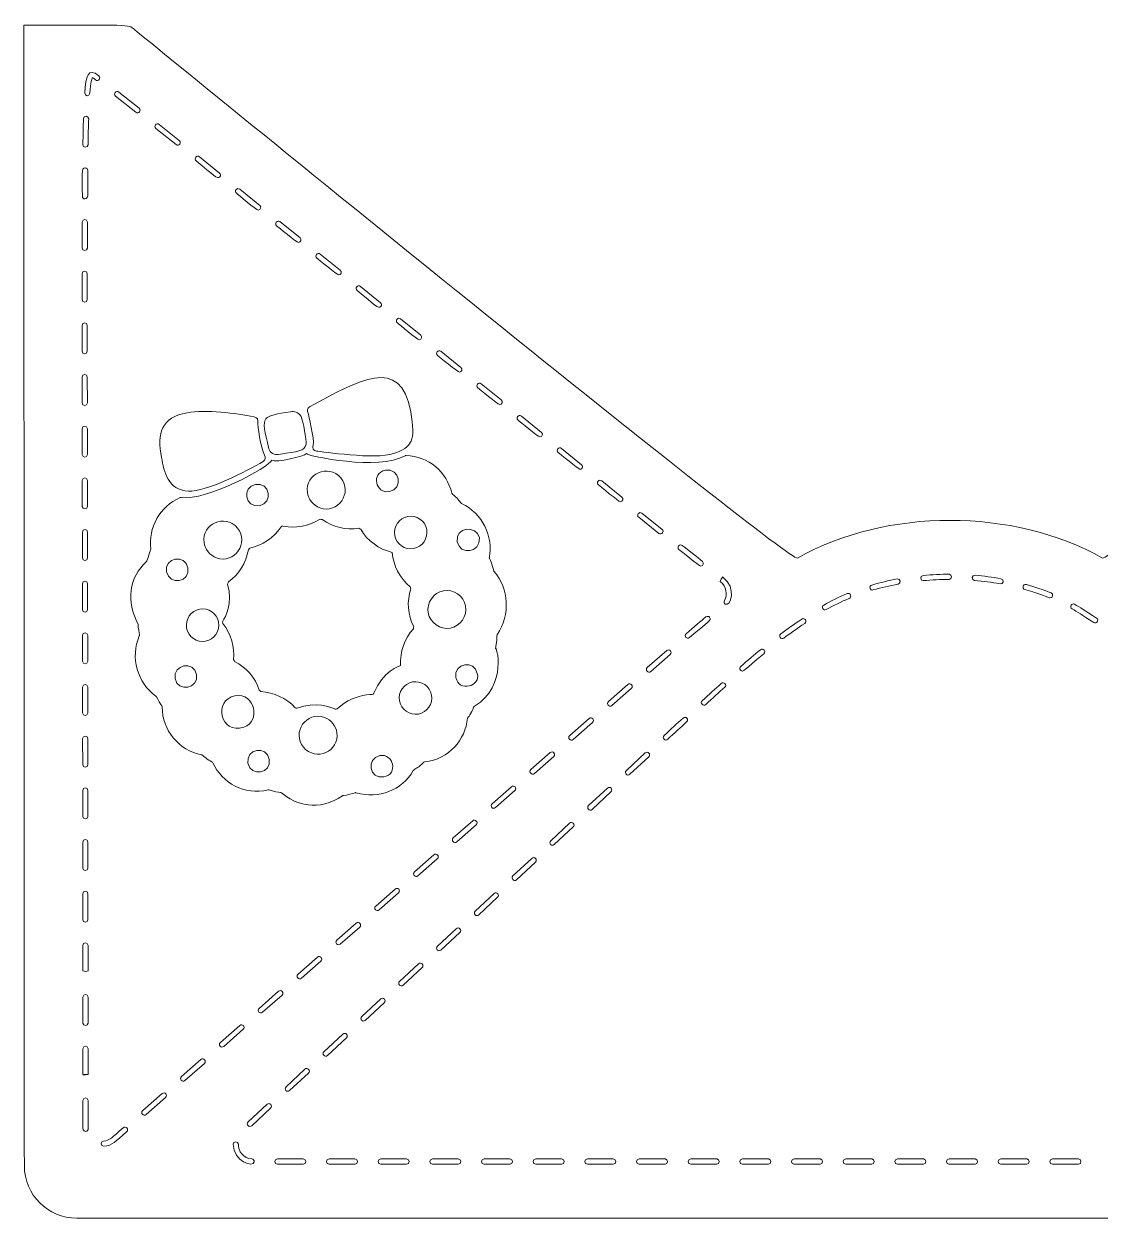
# Model space of a CAD drawing. Header units: inches. Extents: x 0.8 to 13.1, y 0.3 to 9.4.
# Drawn here: x 8.135 to 11.008, y 3.864 to 7.053 of the extents above; entities that cross this region are included whole.
import ezdxf

# ---------------------------------------------------------------- set-up
doc = ezdxf.new("R2010")
doc.units = ezdxf.units.IN
doc.header["$MEASUREMENT"] = 0
doc.layers.add('_U+0421_U+043B_U+043E_U+0439 1', color=7, linetype='Continuous')

msp = doc.modelspace()

# ---------------------------------------------------------------- linework, layer by layer
at = {"layer": '_U+0421_U+043B_U+043E_U+0439 1', "color": 12, "lineweight": 9, "true_color": 0xe30613}
msp.add_open_spline([(13.0784, 7.0496), (13.0784, 7.0496), (13.0778, 4.2623), (13.0773, 4.0038), (13.0772, 3.9265), (13.0145, 3.864), (12.9372, 3.864), (12.9372, 3.864), (8.2764, 3.864), (8.2764, 3.864), (8.1991, 3.864), (8.1364, 3.9265), (8.1363, 4.0038), (8.1358, 4.2624), (8.1351, 7.0496), (8.1351, 7.0496), (8.4222, 7.0496), (8.4118, 7.0533), (8.4299, 7.0385), (8.5926, 6.9058), (10.1771, 5.6143), (10.1997, 5.6269), (10.4395, 5.7612), (10.775, 5.7609), (11.0144, 5.6269), (11.037, 5.6143), (12.6216, 6.9058), (12.7843, 7.0385), (12.8025, 7.0533), (12.7925, 7.0496), (13.0784, 7.0496)], degree=3, knots=[0, 0, 0, 0, 1, 1, 1, 2, 2, 2, 3, 3, 3, 4, 4, 4, 5, 5, 5, 6, 6, 6, 7, 7, 7, 8, 8, 8, 9, 9, 9, 10, 10, 10, 10], dxfattribs=at)
at = {"layer": '_U+0421_U+043B_U+043E_U+0439 1', "color": 7, "lineweight": 9, "true_color": 0xffffff}
for points, knots in [([(8.2974, 6.8689), (8.2967, 6.8598), (8.3106, 6.8587), (8.3113, 6.8679), (8.3137, 6.8983), (8.3167, 6.9074), (8.3183, 6.91), (8.3201, 6.9089), (8.3245, 6.9053), (8.3263, 6.9039), (8.3334, 6.8981), (8.3422, 6.9089), (8.335, 6.9147), (8.3051, 6.9387), (8.3009, 6.9126), (8.2974, 6.8689)], [0, 0, 0, 0, 1, 1, 1, 2, 2, 2, 3, 3, 3, 4, 4, 4, 5, 5, 5, 5]), ([(8.4337, 6.8173), (8.4409, 6.8115), (8.4496, 6.8224), (8.4425, 6.8281), (8.4425, 6.8281), (8.3887, 6.8714), (8.3887, 6.8714), (8.3816, 6.8771), (8.3729, 6.8663), (8.38, 6.8606), (8.38, 6.8606), (8.4337, 6.8173), (8.4337, 6.8173)], [0, 0, 0, 0, 1, 1, 1, 2, 2, 2, 3, 3, 3, 4, 4, 4, 4]), ([(8.2941, 6.7998), (8.2935, 6.7801), (8.293, 6.7572), (8.2925, 6.7308), (8.2924, 6.7216), (8.3063, 6.7214), (8.3064, 6.7306), (8.3068, 6.7569), (8.3073, 6.7797), (8.308, 6.7994), (8.3082, 6.8086), (8.2944, 6.809), (8.2941, 6.7998)], [0, 0, 0, 0, 1, 1, 1, 2, 2, 2, 3, 3, 3, 4, 4, 4, 4]), ([(8.5412, 6.7308), (8.5483, 6.725), (8.5571, 6.7358), (8.5499, 6.7416), (8.5499, 6.7416), (8.4962, 6.7848), (8.4962, 6.7848), (8.489, 6.7906), (8.4803, 6.7798), (8.4875, 6.774), (8.4875, 6.774), (8.5412, 6.7308), (8.5412, 6.7308)], [0, 0, 0, 0, 1, 1, 1, 2, 2, 2, 3, 3, 3, 4, 4, 4, 4]), ([(8.6584, 6.6452), (8.6608, 6.6482), (8.6604, 6.6526), (8.6574, 6.655), (8.6574, 6.655), (8.6037, 6.6983), (8.6037, 6.6983), (8.5968, 6.7039), (8.5879, 6.6931), (8.5953, 6.6872), (8.6412, 6.6502), (8.6517, 6.6368), (8.6584, 6.6452)], [0, 0, 0, 0, 1, 1, 1, 2, 2, 2, 3, 3, 3, 4, 4, 4, 4]), ([(8.2987, 6.6687), (8.2867, 6.6688), (8.2915, 6.6499), (8.2911, 6.5928), (8.2911, 6.589), (8.2942, 6.5859), (8.298, 6.5858), (8.3098, 6.5858), (8.305, 6.6028), (8.3055, 6.6617), (8.3056, 6.6655), (8.3025, 6.6687), (8.2987, 6.6687)], [0, 0, 0, 0, 1, 1, 1, 2, 2, 2, 3, 3, 3, 4, 4, 4, 4]), ([(8.7605, 6.5561), (8.767, 6.5561), (8.7699, 6.5644), (8.7648, 6.5685), (8.7648, 6.5685), (8.7111, 6.6117), (8.7111, 6.6117), (8.7039, 6.6175), (8.6952, 6.6067), (8.7024, 6.6009), (8.7055, 6.5984), (8.7565, 6.5561), (8.7605, 6.5561)], [0, 0, 0, 0, 1, 1, 1, 2, 2, 2, 3, 3, 3, 4, 4, 4, 4]), ([(8.3047, 6.5238), (8.3047, 6.533), (8.2908, 6.533), (8.2908, 6.5238), (8.2908, 6.5238), (8.2906, 6.4549), (8.2906, 6.4549), (8.2906, 6.4457), (8.3045, 6.4457), (8.3045, 6.4548), (8.3045, 6.4548), (8.3047, 6.5238), (8.3047, 6.5238)], [0, 0, 0, 0, 1, 1, 1, 2, 2, 2, 3, 3, 3, 4, 4, 4, 4]), ([(8.8679, 6.4695), (8.8744, 6.4695), (8.8774, 6.4778), (8.8723, 6.4819), (8.8723, 6.4819), (8.8185, 6.5252), (8.8185, 6.5252), (8.8114, 6.5309), (8.8027, 6.5201), (8.8098, 6.5144), (8.8129, 6.5119), (8.8639, 6.4695), (8.8679, 6.4695)], [0, 0, 0, 0, 1, 1, 1, 2, 2, 2, 3, 3, 3, 4, 4, 4, 4]), ([(8.9753, 6.383), (8.9818, 6.383), (8.9847, 6.3912), (8.9797, 6.3953), (8.9797, 6.3953), (8.926, 6.4386), (8.926, 6.4386), (8.9188, 6.4444), (8.9101, 6.4336), (8.9172, 6.4278), (8.9204, 6.4253), (8.9713, 6.383), (8.9753, 6.383)], [0, 0, 0, 0, 1, 1, 1, 2, 2, 2, 3, 3, 3, 4, 4, 4, 4]), ([(8.2905, 6.3859), (8.2905, 6.3859), (8.2905, 6.3169), (8.2905, 6.3169), (8.2905, 6.3077), (8.3044, 6.3077), (8.3044, 6.3169), (8.3044, 6.3169), (8.3044, 6.3859), (8.3044, 6.3859), (8.3044, 6.395), (8.2905, 6.3951), (8.2905, 6.3859)], [0, 0, 0, 0, 1, 1, 1, 2, 2, 2, 3, 3, 3, 4, 4, 4, 4]), ([(9.0881, 6.299), (9.0905, 6.302), (9.0901, 6.3063), (9.0871, 6.3088), (9.0871, 6.3088), (9.0334, 6.352), (9.0334, 6.352), (9.0262, 6.3578), (9.0175, 6.347), (9.0247, 6.3412), (9.0708, 6.304), (9.0814, 6.2906), (9.0881, 6.299)], [0, 0, 0, 0, 1, 1, 1, 2, 2, 2, 3, 3, 3, 4, 4, 4, 4]), ([(8.3044, 6.1789), (8.3044, 6.1789), (8.3044, 6.2479), (8.3044, 6.2479), (8.3044, 6.2571), (8.2905, 6.2571), (8.2905, 6.2479), (8.2905, 6.2479), (8.2905, 6.1789), (8.2905, 6.1789), (8.2905, 6.1697), (8.3044, 6.1697), (8.3044, 6.1789)], [0, 0, 0, 0, 1, 1, 1, 2, 2, 2, 3, 3, 3, 4, 4, 4, 4]), ([(9.1901, 6.2098), (9.1966, 6.2098), (9.1995, 6.2181), (9.1945, 6.2222), (9.1945, 6.2222), (9.1408, 6.2655), (9.1408, 6.2655), (9.1336, 6.2712), (9.1249, 6.2604), (9.132, 6.2547), (9.1352, 6.2521), (9.1861, 6.2098), (9.1901, 6.2098)], [0, 0, 0, 0, 1, 1, 1, 2, 2, 2, 3, 3, 3, 4, 4, 4, 4]), ([(8.9072, 5.9292), (8.9043, 5.9206), (8.9083, 5.9128), (8.9158, 5.9123), (8.9297, 5.9115), (9.0738, 5.8888), (9.1216, 5.9058), (9.1708, 5.9234), (9.1819, 5.9389), (9.1675, 6.0175), (9.1396, 6.1695), (9.0289, 6.1013), (8.8978, 6.0307), (8.8912, 6.0271), (8.8914, 6.0205), (8.8936, 6.0133), (8.8942, 6.0116), (8.9114, 5.9419), (8.9072, 5.9292)], [0, 0, 0, 0, 1, 1, 1, 2, 2, 2, 3, 3, 3, 4, 4, 4, 5, 5, 5, 6, 6, 6, 6]), ([(9.2975, 6.1233), (9.304, 6.1233), (9.307, 6.1315), (9.3018, 6.1356), (9.3018, 6.1356), (9.2482, 6.1789), (9.2482, 6.1789), (9.241, 6.1847), (9.2323, 6.1738), (9.2394, 6.1681), (9.2425, 6.1656), (9.2935, 6.1233), (9.2975, 6.1233)], [0, 0, 0, 0, 1, 1, 1, 2, 2, 2, 3, 3, 3, 4, 4, 4, 4]), ([(8.3045, 6.0409), (8.3045, 6.0409), (8.3044, 6.1099), (8.3044, 6.1099), (8.3044, 6.1191), (8.2905, 6.1191), (8.2906, 6.1099), (8.2906, 6.1099), (8.2906, 6.0409), (8.2906, 6.0409), (8.2906, 6.0317), (8.3045, 6.0318), (8.3045, 6.0409)], [0, 0, 0, 0, 1, 1, 1, 2, 2, 2, 3, 3, 3, 4, 4, 4, 4]), ([(9.4049, 6.0367), (9.4114, 6.0367), (9.4143, 6.045), (9.4092, 6.0491), (9.4092, 6.0491), (9.3555, 6.0923), (9.3555, 6.0923), (9.3484, 6.0981), (9.3397, 6.0873), (9.3468, 6.0815), (9.3499, 6.079), (9.4009, 6.0367), (9.4049, 6.0367)], [0, 0, 0, 0, 1, 1, 1, 2, 2, 2, 3, 3, 3, 4, 4, 4, 4]), ([(8.5024, 5.8955), (8.5095, 5.8565), (8.5188, 5.8087), (8.5742, 5.8055), (8.6215, 5.8027), (8.7313, 5.8594), (8.7735, 5.8844), (8.7799, 5.8882), (8.7808, 5.896), (8.7777, 5.9018), (8.767, 5.9213), (8.7587, 5.9823), (8.7599, 5.9888), (8.7612, 5.9962), (8.7576, 6.0019), (8.7498, 6.0035), (8.7017, 6.0135), (8.6204, 6.024), (8.5708, 6.015), (8.5011, 6.0022), (8.4905, 5.96), (8.5024, 5.8955)], [0, 0, 0, 0, 1, 1, 1, 2, 2, 2, 3, 3, 3, 4, 4, 4, 5, 5, 5, 6, 6, 6, 7, 7, 7, 7]), ([(8.8197, 5.9039), (8.8639, 5.912), (8.8844, 5.9109), (8.8884, 5.9313), (8.8901, 5.9402), (8.8803, 5.9939), (8.875, 6.0044), (8.8684, 6.0174), (8.8563, 6.0194), (8.8468, 6.0176), (8.773, 6.0041), (8.764, 6.0126), (8.7893, 5.9186), (8.7921, 5.9084), (8.8023, 5.9008), (8.8197, 5.9039)], [0, 0, 0, 0, 1, 1, 1, 2, 2, 2, 3, 3, 3, 4, 4, 4, 5, 5, 5, 5]), ([(9.5122, 5.9502), (9.5187, 5.9502), (9.5217, 5.9584), (9.5166, 5.9625), (9.5166, 5.9625), (9.4629, 6.0058), (9.4629, 6.0058), (9.4557, 6.0116), (9.447, 6.0007), (9.4542, 5.995), (9.4573, 5.9925), (9.5082, 5.9502), (9.5122, 5.9502)], [0, 0, 0, 0, 1, 1, 1, 2, 2, 2, 3, 3, 3, 4, 4, 4, 4]), ([(8.2908, 5.9029), (8.2908, 5.9029), (8.2907, 5.9719), (8.2907, 5.9719), (8.2907, 5.9811), (8.3046, 5.9812), (8.3046, 5.972), (8.3046, 5.972), (8.3047, 5.903), (8.3047, 5.903), (8.3047, 5.8938), (8.2908, 5.8937), (8.2908, 5.9029)], [0, 0, 0, 0, 1, 1, 1, 2, 2, 2, 3, 3, 3, 4, 4, 4, 4]), ([(8.6394, 5.0802), (8.6386, 5.0811), (8.6378, 5.0818), (8.637, 5.0827), (8.6253, 5.0881), (8.615, 5.0973), (8.612, 5.1), (8.6114, 5.1006), (8.6107, 5.1009), (8.6099, 5.1011), (8.5481, 5.1138), (8.504, 5.167), (8.5044, 5.2288), (8.5045, 5.2298), (8.5042, 5.2308), (8.5036, 5.2317), (8.5008, 5.2356), (8.4923, 5.2484), (8.489, 5.2561), (8.4885, 5.2567), (8.488, 5.2572), (8.4875, 5.2579), (8.4378, 5.2944), (8.4182, 5.3613), (8.4432, 5.4188), (8.4436, 5.4198), (8.4437, 5.4208), (8.4435, 5.4218), (8.4426, 5.4263), (8.4402, 5.4401), (8.4398, 5.4496), (8.4088, 5.5113), (8.4145, 5.5743), (8.463, 5.6181), (8.4638, 5.6189), (8.4736, 5.6502), (8.4735, 5.6506), (8.4667, 5.7078), (8.498, 5.7648), (8.5519, 5.7881), (8.5529, 5.7882), (8.5537, 5.7884), (8.5547, 5.7885), (8.6211, 5.7784), (8.7912, 5.8698), (8.7967, 5.8886), (8.8092, 5.88), (8.8832, 5.899), (8.8894, 5.9056), (8.8942, 5.8992), (9.0818, 5.8593), (9.1526, 5.8999), (9.1535, 5.9002), (9.1544, 5.9004), (9.1554, 5.9006), (9.2151, 5.8983), (9.264, 5.8571), (9.2772, 5.8003), (9.2775, 5.7992), (9.2782, 5.7982), (9.2791, 5.7975), (9.2924, 5.7885), (9.2959, 5.7789), (9.3036, 5.7726), (9.3594, 5.7458), (9.3886, 5.6853), (9.3774, 5.6265), (9.3774, 5.6278), (9.3863, 5.6076), (9.3891, 5.5929), (9.3892, 5.5922), (9.3896, 5.5915), (9.3901, 5.5908), (9.4307, 5.5438), (9.434, 5.4777), (9.398, 5.4217), (9.3974, 5.4208), (9.3971, 5.4197), (9.3972, 5.4186), (9.3976, 5.4146), (9.3976, 5.4018), (9.3941, 5.3844), (9.395, 5.3982), (9.4289, 5.2866), (9.3379, 5.2312), (9.337, 5.2306), (9.3359, 5.2293), (9.3356, 5.2282), (9.3309, 5.2132), (9.3193, 5.1993), (9.3193, 5.1993), (9.3134, 5.1416), (9.2704, 5.0898), (9.2046, 5.0822), (9.2035, 5.0821), (9.2024, 5.0815), (9.2016, 5.0807), (9.1889, 5.0669), (9.1814, 5.066), (9.1746, 5.0593), (9.1439, 5.0071), (9.0821, 4.9812), (9.0223, 5.0001), (9.0212, 5.0004), (9.02, 5.0004), (9.019, 5), (9.0142, 4.9982), (8.998, 4.9933), (8.988, 4.9927), (8.9872, 4.9925), (8.9864, 4.9922), (8.9856, 4.9919), (8.9224, 4.9477), (8.8582, 4.9687), (8.8226, 4.9998), (8.8218, 5.0005), (8.8209, 5.0009), (8.8198, 5.001), (8.8153, 5.0013), (8.801, 5.0035), (8.7898, 5.0075), (8.7889, 5.0076), (8.7881, 5.0076), (8.7872, 5.0077), (8.7231, 4.993), (8.6647, 5.0254), (8.6394, 5.0802)], [0, 0, 0, 0, 1, 1, 1, 2, 2, 2, 3, 3, 3, 4, 4, 4, 5, 5, 5, 6, 6, 6, 7, 7, 7, 8, 8, 8, 9, 9, 9, 10, 10, 10, 11, 11, 11, 12, 12, 12, 13, 13, 13, 14, 14, 14, 15, 15, 15, 16, 16, 16, 17, 17, 17, 18, 18, 18, 19, 19, 19, 20, 20, 20, 21, 21, 21, 22, 22, 22, 23, 23, 23, 24, 24, 24, 25, 25, 25, 26, 26, 26, 27, 27, 27, 28, 28, 28, 29, 29, 29, 30, 30, 30, 31, 31, 31, 32, 32, 32, 33, 33, 33, 34, 34, 34, 35, 35, 35, 36, 36, 36, 37, 37, 37, 38, 38, 38, 39, 39, 39, 40, 40, 40, 41, 41, 41, 42, 42, 42, 42]), ([(9.6195, 5.8637), (9.626, 5.8637), (9.629, 5.872), (9.6239, 5.8761), (9.6239, 5.8761), (9.5702, 5.9193), (9.5702, 5.9193), (9.5631, 5.9251), (9.5544, 5.9142), (9.5615, 5.9085), (9.5646, 5.906), (9.6156, 5.8637), (9.6195, 5.8637)], [0, 0, 0, 0, 1, 1, 1, 2, 2, 2, 3, 3, 3, 4, 4, 4, 4]), ([(8.8919, 5.8021), (8.8943, 5.7836), (8.9074, 5.7676), (8.9249, 5.7611), (8.9731, 5.7432), (9.0138, 5.8016), (8.9811, 5.8406), (8.9477, 5.8804), (8.8854, 5.8512), (8.8919, 5.8021)], [0, 0, 0, 0, 1, 1, 1, 2, 2, 2, 3, 3, 3, 3]), ([(8.3049, 5.765), (8.3049, 5.765), (8.3048, 5.834), (8.3048, 5.834), (8.3048, 5.8432), (8.2909, 5.8429), (8.2909, 5.8339), (8.2909, 5.8339), (8.291, 5.7649), (8.291, 5.7649), (8.291, 5.7557), (8.3049, 5.7558), (8.3049, 5.765)], [0, 0, 0, 0, 1, 1, 1, 2, 2, 2, 3, 3, 3, 4, 4, 4, 4]), ([(9.1107, 5.8043), (9.1486, 5.8113), (9.1381, 5.8683), (9.1003, 5.8614), (9.0603, 5.854), (9.0742, 5.7976), (9.1107, 5.8043)], [0, 0, 0, 0, 1, 1, 1, 2, 2, 2, 2]), ([(9.7269, 5.7773), (9.7334, 5.7773), (9.7363, 5.7856), (9.7313, 5.7897), (9.7313, 5.7897), (9.6776, 5.8329), (9.6776, 5.8329), (9.6704, 5.8386), (9.6617, 5.8278), (9.6689, 5.822), (9.672, 5.8195), (9.7229, 5.7773), (9.7269, 5.7773)], [0, 0, 0, 0, 1, 1, 1, 2, 2, 2, 3, 3, 3, 4, 4, 4, 4]), ([(8.7638, 5.7665), (8.8016, 5.7735), (8.7911, 5.8305), (8.7533, 5.8236), (8.7155, 5.8166), (8.7259, 5.7596), (8.7638, 5.7665)], [0, 0, 0, 0, 1, 1, 1, 2, 2, 2, 2]), ([(8.6159, 5.6686), (8.6184, 5.6501), (8.6315, 5.634), (8.649, 5.6275), (8.6972, 5.6097), (8.7379, 5.668), (8.7052, 5.707), (8.6717, 5.7469), (8.6094, 5.7177), (8.6159, 5.6686)], [0, 0, 0, 0, 1, 1, 1, 2, 2, 2, 3, 3, 3, 3]), ([(9.1248, 5.6871), (9.1291, 5.6639), (9.1523, 5.6479), (9.1755, 5.6522), (9.1987, 5.6564), (9.2147, 5.6796), (9.2104, 5.7028), (9.2062, 5.726), (9.183, 5.742), (9.1598, 5.7377), (9.1366, 5.7335), (9.1206, 5.7103), (9.1248, 5.6871)], [0, 0, 0, 0, 1, 1, 1, 2, 2, 2, 3, 3, 3, 4, 4, 4, 4]), ([(9.8299, 5.6926), (9.8371, 5.6868), (9.8458, 5.6977), (9.8386, 5.7034), (9.8386, 5.7034), (9.7849, 5.7465), (9.7849, 5.7465), (9.7777, 5.7522), (9.7691, 5.7414), (9.7762, 5.7357), (9.7762, 5.7357), (9.8299, 5.6926), (9.8299, 5.6926)], [0, 0, 0, 0, 1, 1, 1, 2, 2, 2, 3, 3, 3, 4, 4, 4, 4]), ([(8.7383, 5.6532), (8.7368, 5.6517), (8.7358, 5.6506), (8.7343, 5.6491), (8.728, 5.6138), (8.7096, 5.583), (8.681, 5.563), (8.6802, 5.5609), (8.6797, 5.5594), (8.679, 5.5574), (8.6927, 5.5052), (8.6727, 5.4683), (8.6661, 5.4581), (8.665, 5.4563), (8.6651, 5.454), (8.6664, 5.4523), (8.6881, 5.4233), (8.6978, 5.3891), (8.6946, 5.3555), (8.6956, 5.3536), (8.6963, 5.3523), (8.6974, 5.3504), (8.729, 5.3348), (8.7527, 5.3082), (8.7634, 5.2741), (8.765, 5.2728), (8.7661, 5.2719), (8.7678, 5.2706), (8.8026, 5.2676), (8.836, 5.2531), (8.859, 5.227), (8.8611, 5.2265), (8.8627, 5.2261), (8.8648, 5.2256), (8.9131, 5.2452), (8.9544, 5.2286), (8.9657, 5.2232), (8.9676, 5.2223), (8.9698, 5.2228), (8.9713, 5.2243), (9.0079, 5.2596), (9.052, 5.2622), (9.0647, 5.2621), (9.0668, 5.2621), (9.0688, 5.2636), (9.0695, 5.2656), (9.0909, 5.3234), (9.1406, 5.3398), (9.1406, 5.3398), (9.1391, 5.377), (9.1503, 5.4113), (9.1749, 5.4379), (9.1752, 5.4401), (9.1754, 5.4416), (9.1757, 5.4438), (9.1589, 5.4753), (9.1573, 5.5111), (9.1678, 5.5445), (9.1672, 5.5464), (9.1668, 5.5479), (9.1662, 5.5499), (9.1376, 5.5737), (9.1213, 5.6065), (9.1184, 5.6417), (9.1184, 5.6417), (9.1184, 5.6417), (9.1184, 5.6417), (9.0828, 5.6512), (9.052, 5.672), (9.0344, 5.7039), (9.0325, 5.7048), (9.0311, 5.7055), (9.0292, 5.7065), (8.9956, 5.7012), (8.9601, 5.7086), (8.9314, 5.7301), (8.9293, 5.7301), (8.9277, 5.7302), (8.9256, 5.7303), (8.8817, 5.7031), (8.8384, 5.7096), (8.8266, 5.7122), (8.8246, 5.7126), (8.8226, 5.7117), (8.8215, 5.71), (8.8019, 5.6812), (8.7715, 5.6602), (8.7383, 5.6532)], [0, 0, 0, 0, 1, 1, 1, 2, 2, 2, 3, 3, 3, 4, 4, 4, 5, 5, 5, 6, 6, 6, 7, 7, 7, 8, 8, 8, 9, 9, 9, 10, 10, 10, 11, 11, 11, 12, 12, 12, 13, 13, 13, 14, 14, 14, 15, 15, 15, 16, 16, 16, 17, 17, 17, 18, 18, 18, 19, 19, 19, 20, 20, 20, 21, 21, 21, 22, 22, 22, 23, 23, 23, 24, 24, 24, 25, 25, 25, 26, 26, 26, 27, 27, 27, 28, 28, 28, 29, 29, 29, 29]), ([(9.292, 5.6698), (9.2987, 5.6333), (9.3537, 5.6406), (9.3509, 5.6806), (9.3443, 5.7165), (9.2848, 5.7094), (9.292, 5.6698)], [0, 0, 0, 0, 1, 1, 1, 2, 2, 2, 2]), ([(8.3051, 5.627), (8.3051, 5.627), (8.305, 5.696), (8.305, 5.696), (8.305, 5.7053), (8.2911, 5.7048), (8.2911, 5.6959), (8.2911, 5.6959), (8.2912, 5.627), (8.2912, 5.627), (8.2912, 5.6177), (8.3051, 5.6178), (8.3051, 5.627)], [0, 0, 0, 0, 1, 1, 1, 2, 2, 2, 3, 3, 3, 4, 4, 4, 4]), ([(9.9419, 5.6054), (9.9485, 5.6054), (9.9514, 5.6137), (9.9462, 5.6178), (9.8954, 5.6577), (9.8893, 5.6677), (9.8826, 5.6593), (9.8802, 5.6563), (9.8807, 5.652), (9.8837, 5.6496), (9.8868, 5.6471), (9.938, 5.6054), (9.9419, 5.6054)], [0, 0, 0, 0, 1, 1, 1, 2, 2, 2, 3, 3, 3, 4, 4, 4, 4]), ([(8.573, 5.6007), (8.5661, 5.6385), (8.509, 5.628), (8.516, 5.5902), (8.5229, 5.5523), (8.5799, 5.5628), (8.573, 5.6007)], [0, 0, 0, 0, 1, 1, 1, 2, 2, 2, 2]), ([(10.5363, 5.5665), (10.5589, 5.5686), (10.5819, 5.5697), (10.6046, 5.5697), (10.6138, 5.5697), (10.6138, 5.5836), (10.6046, 5.5836), (10.584, 5.5836), (10.5594, 5.5826), (10.5351, 5.5803), (10.5259, 5.5795), (10.5272, 5.5656), (10.5363, 5.5665)], [0, 0, 0, 0, 1, 1, 1, 2, 2, 2, 3, 3, 3, 4, 4, 4, 4]), ([(10.6729, 5.5669), (10.6957, 5.565), (10.7185, 5.562), (10.7406, 5.558), (10.7497, 5.5564), (10.7521, 5.5701), (10.7431, 5.5717), (10.7205, 5.5757), (10.6973, 5.5788), (10.6741, 5.5807), (10.6651, 5.5817), (10.6637, 5.5677), (10.6729, 5.5669)], [0, 0, 0, 0, 1, 1, 1, 2, 2, 2, 3, 3, 3, 4, 4, 4, 4]), ([(8.3053, 5.489), (8.3053, 5.489), (8.3052, 5.558), (8.3052, 5.558), (8.3052, 5.5672), (8.2913, 5.5671), (8.2913, 5.5579), (8.2913, 5.5579), (8.2914, 5.4889), (8.2914, 5.4889), (8.2914, 5.4797), (8.3053, 5.4798), (8.3053, 5.489)], [0, 0, 0, 0, 1, 1, 1, 2, 2, 2, 3, 3, 3, 4, 4, 4, 4]), ([(10.0009, 5.5758), (10.0009, 5.5758), (10.0004, 5.5762), (10.0004, 5.5762), (10.0004, 5.5762), (9.9963, 5.5706), (9.9963, 5.5706), (9.9963, 5.5706), (9.9938, 5.5638), (9.9938, 5.5638), (10.0108, 5.5515), (10.0141, 5.5293), (10.0048, 5.513), (10.0029, 5.5097), (10.0041, 5.5054), (10.0074, 5.5035), (10.0213, 5.4956), (10.039, 5.5482), (10.0009, 5.5758)], [0, 0, 0, 0, 1, 1, 1, 2, 2, 2, 3, 3, 3, 4, 4, 4, 5, 5, 5, 6, 6, 6, 6]), ([(10.4023, 5.5415), (10.4237, 5.5477), (10.446, 5.553), (10.4687, 5.5572), (10.4777, 5.5589), (10.4752, 5.5726), (10.4662, 5.5709), (10.4431, 5.5666), (10.4203, 5.5612), (10.3984, 5.5548), (10.3896, 5.5523), (10.3935, 5.5389), (10.4023, 5.5415)], [0, 0, 0, 0, 1, 1, 1, 2, 2, 2, 3, 3, 3, 4, 4, 4, 4]), ([(10.8072, 5.5427), (10.838, 5.534), (10.8743, 5.5201), (10.8743, 5.5201), (10.8818, 5.5201), (10.884, 5.5306), (10.8769, 5.5335), (10.8559, 5.542), (10.8337, 5.5496), (10.8109, 5.5561), (10.8022, 5.5586), (10.7983, 5.5452), (10.8072, 5.5427)], [0, 0, 0, 0, 1, 1, 1, 2, 2, 2, 3, 3, 3, 4, 4, 4, 4]), ([(9.2143, 5.4805), (9.2192, 5.4538), (9.2467, 5.4348), (9.2734, 5.4397), (9.3002, 5.4446), (9.3191, 5.4721), (9.3142, 5.4988), (9.3093, 5.5256), (9.2818, 5.5445), (9.2551, 5.5396), (9.2283, 5.5347), (9.2094, 5.5073), (9.2143, 5.4805)], [0, 0, 0, 0, 1, 1, 1, 2, 2, 2, 3, 3, 3, 4, 4, 4, 4]), ([(10.3326, 5.5318), (10.3106, 5.5227), (10.2895, 5.5124), (10.2699, 5.5011), (10.262, 5.4966), (10.2688, 5.4845), (10.2769, 5.4891), (10.2959, 5.5), (10.3165, 5.5101), (10.3379, 5.519), (10.3463, 5.5225), (10.3412, 5.5353), (10.3326, 5.5318)], [0, 0, 0, 0, 1, 1, 1, 2, 2, 2, 3, 3, 3, 4, 4, 4, 4]), ([(8.6549, 5.4553), (8.6507, 5.4785), (8.6275, 5.4945), (8.6043, 5.4903), (8.5811, 5.486), (8.5651, 5.4628), (8.5694, 5.4397), (8.5736, 5.4165), (8.5968, 5.4005), (8.62, 5.4047), (8.6432, 5.409), (8.6592, 5.4322), (8.6549, 5.4553)], [0, 0, 0, 0, 1, 1, 1, 2, 2, 2, 3, 3, 3, 4, 4, 4, 4]), ([(10.9983, 5.4662), (10.9664, 5.4875), (10.9542, 5.4951), (10.9398, 5.5033), (10.9318, 5.5078), (10.925, 5.4957), (10.933, 5.4912), (10.9469, 5.4833), (10.9586, 5.476), (10.9906, 5.4546), (10.9982, 5.4495), (11.0059, 5.4611), (10.9983, 5.4662)], [0, 0, 0, 0, 1, 1, 1, 2, 2, 2, 3, 3, 3, 4, 4, 4, 4]), ([(9.9651, 5.4686), (9.9627, 5.4716), (9.9583, 5.4719), (9.9553, 5.4695), (9.9417, 5.458), (9.9247, 5.4434), (9.903, 5.4248), (9.8961, 5.4188), (9.9052, 5.4083), (9.9121, 5.4143), (9.9617, 5.457), (9.9719, 5.4605), (9.9651, 5.4686)], [0, 0, 0, 0, 1, 1, 1, 2, 2, 2, 3, 3, 3, 4, 4, 4, 4]), ([(10.2117, 5.4638), (10.1907, 5.4497), (10.1728, 5.4371), (10.1554, 5.4242), (10.148, 5.4187), (10.1563, 5.4076), (10.1636, 5.4131), (10.1809, 5.4258), (10.1986, 5.4383), (10.2194, 5.4523), (10.2271, 5.4574), (10.2192, 5.4689), (10.2117, 5.4638)], [0, 0, 0, 0, 1, 1, 1, 2, 2, 2, 3, 3, 3, 4, 4, 4, 4]), ([(8.3055, 5.351), (8.3055, 5.351), (8.3054, 5.42), (8.3054, 5.42), (8.3054, 5.4292), (8.2915, 5.4291), (8.2915, 5.42), (8.2915, 5.42), (8.2916, 5.351), (8.2916, 5.351), (8.2916, 5.3417), (8.3055, 5.3418), (8.3055, 5.351)], [0, 0, 0, 0, 1, 1, 1, 2, 2, 2, 3, 3, 3, 4, 4, 4, 4]), ([(9.8083, 5.3239), (9.8083, 5.3239), (9.8601, 5.3692), (9.8601, 5.3692), (9.8671, 5.3752), (9.8579, 5.3857), (9.851, 5.3797), (9.851, 5.3797), (9.7991, 5.3344), (9.7991, 5.3344), (9.7922, 5.3283), (9.8014, 5.3179), (9.8083, 5.3239)], [0, 0, 0, 0, 1, 1, 1, 2, 2, 2, 3, 3, 3, 4, 4, 4, 4]), ([(10.1098, 5.3711), (10.117, 5.3769), (10.1081, 5.3877), (10.101, 5.3818), (10.085, 5.3687), (10.0678, 5.3542), (10.0484, 5.3374), (10.0455, 5.3349), (10.0452, 5.3305), (10.0477, 5.3277), (10.0545, 5.3198), (10.0575, 5.3283), (10.1098, 5.3711)], [0, 0, 0, 0, 1, 1, 1, 2, 2, 2, 3, 3, 3, 4, 4, 4, 4]), ([(8.5958, 5.3155), (8.5889, 5.3533), (8.5318, 5.3428), (8.5388, 5.305), (8.5457, 5.2672), (8.6027, 5.2777), (8.5958, 5.3155)], [0, 0, 0, 0, 1, 1, 1, 2, 2, 2, 2]), ([(9.3454, 5.3184), (9.3385, 5.3562), (9.2814, 5.3457), (9.2883, 5.3079), (9.2958, 5.2675), (9.3557, 5.2841), (9.3454, 5.3184)], [0, 0, 0, 0, 1, 1, 1, 2, 2, 2, 2]), ([(9.1726, 5.2959), (9.1494, 5.2917), (9.1334, 5.2685), (9.1376, 5.2453), (9.1419, 5.2221), (9.1651, 5.2061), (9.1883, 5.2103), (9.2115, 5.2146), (9.2275, 5.2378), (9.2232, 5.261), (9.219, 5.2842), (9.1958, 5.3002), (9.1726, 5.2959)], [0, 0, 0, 0, 1, 1, 1, 2, 2, 2, 3, 3, 3, 4, 4, 4, 4]), ([(9.7047, 5.2332), (9.7047, 5.2332), (9.7565, 5.2786), (9.7565, 5.2786), (9.7634, 5.2846), (9.7542, 5.2951), (9.7473, 5.289), (9.7473, 5.289), (9.6955, 5.2436), (9.6955, 5.2436), (9.6886, 5.2375), (9.6978, 5.2271), (9.7047, 5.2332)], [0, 0, 0, 0, 1, 1, 1, 2, 2, 2, 3, 3, 3, 4, 4, 4, 4]), ([(9.9967, 5.292), (9.981, 5.2779), (9.9641, 5.2627), (9.9456, 5.2459), (9.9388, 5.2398), (9.9482, 5.2295), (9.955, 5.2357), (9.9734, 5.2524), (9.9903, 5.2676), (10.006, 5.2816), (10.0128, 5.2877), (10.0036, 5.2981), (9.9967, 5.292)], [0, 0, 0, 0, 1, 1, 1, 2, 2, 2, 3, 3, 3, 4, 4, 4, 4]), ([(8.3057, 5.213), (8.3057, 5.213), (8.3056, 5.282), (8.3056, 5.282), (8.3056, 5.2912), (8.2917, 5.2911), (8.2917, 5.282), (8.2917, 5.282), (8.2918, 5.213), (8.2918, 5.213), (8.2918, 5.2038), (8.3057, 5.2038), (8.3057, 5.213)], [0, 0, 0, 0, 1, 1, 1, 2, 2, 2, 3, 3, 3, 4, 4, 4, 4]), ([(8.7222, 5.1752), (8.7681, 5.1899), (8.7528, 5.2687), (8.6984, 5.2587), (8.64, 5.248), (8.6581, 5.1547), (8.7222, 5.1752)], [0, 0, 0, 0, 1, 1, 1, 2, 2, 2, 2]), ([(8.9707, 5.1602), (8.9682, 5.1787), (8.9551, 5.1947), (8.9376, 5.2012), (8.8895, 5.2191), (8.8487, 5.1607), (8.8814, 5.1217), (8.9149, 5.0818), (8.9772, 5.1111), (8.9707, 5.1602)], [0, 0, 0, 0, 1, 1, 1, 2, 2, 2, 3, 3, 3, 3]), ([(9.6011, 5.1422), (9.6011, 5.1422), (9.6529, 5.1877), (9.6529, 5.1877), (9.6598, 5.1937), (9.6507, 5.2042), (9.6437, 5.1981), (9.6437, 5.1981), (9.592, 5.1527), (9.592, 5.1527), (9.5851, 5.1466), (9.5942, 5.1362), (9.6011, 5.1422)], [0, 0, 0, 0, 1, 1, 1, 2, 2, 2, 3, 3, 3, 4, 4, 4, 4]), ([(9.8948, 5.1995), (9.8789, 5.185), (9.8621, 5.1695), (9.8442, 5.153), (9.8374, 5.1467), (9.8469, 5.1365), (9.8536, 5.1428), (9.8715, 5.1593), (9.8883, 5.1748), (9.9042, 5.1893), (9.911, 5.1955), (9.9016, 5.2057), (9.8948, 5.1995)], [0, 0, 0, 0, 1, 1, 1, 2, 2, 2, 3, 3, 3, 4, 4, 4, 4]), ([(8.3058, 5.075), (8.3058, 5.075), (8.3058, 5.144), (8.3058, 5.144), (8.3058, 5.1532), (8.2919, 5.1531), (8.2919, 5.144), (8.2919, 5.144), (8.292, 5.075), (8.292, 5.075), (8.292, 5.0658), (8.3059, 5.0658), (8.3058, 5.075)], [0, 0, 0, 0, 1, 1, 1, 2, 2, 2, 3, 3, 3, 4, 4, 4, 4]), ([(8.7902, 5.0894), (8.7833, 5.1273), (8.7262, 5.1168), (8.7332, 5.079), (8.7402, 5.0406), (8.797, 5.0524), (8.7902, 5.0894)], [0, 0, 0, 0, 1, 1, 1, 2, 2, 2, 2]), ([(9.0852, 5.0993), (9.0473, 5.0923), (9.0578, 5.0353), (9.0956, 5.0422), (9.1354, 5.0495), (9.1217, 5.106), (9.0852, 5.0993)], [0, 0, 0, 0, 1, 1, 1, 2, 2, 2, 2]), ([(9.4976, 5.0512), (9.4976, 5.0512), (9.5493, 5.0967), (9.5493, 5.0967), (9.5562, 5.1028), (9.547, 5.1132), (9.5402, 5.1072), (9.5402, 5.1072), (9.4884, 5.0617), (9.4884, 5.0617), (9.4815, 5.0556), (9.4907, 5.0452), (9.4976, 5.0512)], [0, 0, 0, 0, 1, 1, 1, 2, 2, 2, 3, 3, 3, 4, 4, 4, 4]), ([(9.7936, 5.1062), (9.7936, 5.1062), (9.7432, 5.0594), (9.7432, 5.0594), (9.7364, 5.0532), (9.7459, 5.043), (9.7526, 5.0492), (9.7526, 5.0492), (9.8031, 5.096), (9.8031, 5.096), (9.8098, 5.1023), (9.8003, 5.1125), (9.7936, 5.1062)], [0, 0, 0, 0, 1, 1, 1, 2, 2, 2, 3, 3, 3, 4, 4, 4, 4]), ([(8.306, 4.937), (8.306, 4.937), (8.3059, 5.006), (8.3059, 5.006), (8.3059, 5.0152), (8.292, 5.0151), (8.292, 5.006), (8.292, 5.006), (8.2921, 4.937), (8.2921, 4.937), (8.2921, 4.9278), (8.306, 4.9278), (8.306, 4.937)], [0, 0, 0, 0, 1, 1, 1, 2, 2, 2, 3, 3, 3, 4, 4, 4, 4]), ([(9.394, 4.9602), (9.394, 4.9602), (9.4458, 5.0057), (9.4458, 5.0057), (9.4527, 5.0118), (9.4435, 5.0222), (9.4366, 5.0161), (9.4366, 5.0161), (9.3848, 4.9706), (9.3848, 4.9706), (9.3779, 4.9646), (9.3871, 4.9541), (9.394, 4.9602)], [0, 0, 0, 0, 1, 1, 1, 2, 2, 2, 3, 3, 3, 4, 4, 4, 4]), ([(9.6927, 5.0125), (9.6927, 5.0125), (9.6423, 4.9656), (9.6423, 4.9656), (9.6356, 4.9594), (9.6451, 4.9493), (9.6518, 4.9555), (9.6518, 4.9555), (9.7022, 5.0024), (9.7022, 5.0024), (9.7089, 5.0086), (9.6995, 5.0188), (9.6927, 5.0125)], [0, 0, 0, 0, 1, 1, 1, 2, 2, 2, 3, 3, 3, 4, 4, 4, 4]), ([(9.333, 4.9251), (9.333, 4.9251), (9.2812, 4.8796), (9.2812, 4.8796), (9.2744, 4.8735), (9.2835, 4.8631), (9.2904, 4.8691), (9.2904, 4.8691), (9.3422, 4.9147), (9.3422, 4.9147), (9.3491, 4.9207), (9.3399, 4.9312), (9.333, 4.9251)], [0, 0, 0, 0, 1, 1, 1, 2, 2, 2, 3, 3, 3, 4, 4, 4, 4]), ([(9.5919, 4.9187), (9.5919, 4.9187), (9.5415, 4.8718), (9.5415, 4.8718), (9.5348, 4.8655), (9.5442, 4.8553), (9.5509, 4.8616), (9.5509, 4.8616), (9.6014, 4.9086), (9.6014, 4.9086), (9.6081, 4.9148), (9.5986, 4.925), (9.5919, 4.9187)], [0, 0, 0, 0, 1, 1, 1, 2, 2, 2, 3, 3, 3, 4, 4, 4, 4]), ([(8.3061, 4.799), (8.3061, 4.799), (8.3061, 4.868), (8.3061, 4.868), (8.3061, 4.8771), (8.2922, 4.8771), (8.2922, 4.8679), (8.2922, 4.8679), (8.2922, 4.7989), (8.2922, 4.7989), (8.2922, 4.7898), (8.3061, 4.7897), (8.3061, 4.799)], [0, 0, 0, 0, 1, 1, 1, 2, 2, 2, 3, 3, 3, 4, 4, 4, 4]), ([(9.2294, 4.834), (9.2294, 4.834), (9.1777, 4.7885), (9.1777, 4.7885), (9.1708, 4.7825), (9.1799, 4.772), (9.1868, 4.7781), (9.1868, 4.7781), (9.2386, 4.8236), (9.2386, 4.8236), (9.2455, 4.8297), (9.2363, 4.8401), (9.2294, 4.834)], [0, 0, 0, 0, 1, 1, 1, 2, 2, 2, 3, 3, 3, 4, 4, 4, 4]), ([(9.491, 4.8248), (9.491, 4.8248), (9.4406, 4.7778), (9.4406, 4.7778), (9.4339, 4.7716), (9.4434, 4.7614), (9.4501, 4.7677), (9.4501, 4.7677), (9.5005, 4.8147), (9.5005, 4.8147), (9.5072, 4.8209), (9.4978, 4.8311), (9.491, 4.8248)], [0, 0, 0, 0, 1, 1, 1, 2, 2, 2, 3, 3, 3, 4, 4, 4, 4]), ([(8.3062, 4.661), (8.3062, 4.661), (8.3062, 4.73), (8.3062, 4.73), (8.3062, 4.7392), (8.2923, 4.7391), (8.2923, 4.7299), (8.2923, 4.7299), (8.2923, 4.6609), (8.2923, 4.6609), (8.2923, 4.6518), (8.3062, 4.6517), (8.3062, 4.661)], [0, 0, 0, 0, 1, 1, 1, 2, 2, 2, 3, 3, 3, 4, 4, 4, 4]), ([(9.1258, 4.7429), (9.1258, 4.7429), (9.0741, 4.6974), (9.0741, 4.6974), (9.0672, 4.6913), (9.0764, 4.6809), (9.0832, 4.687), (9.0832, 4.687), (9.135, 4.7325), (9.135, 4.7325), (9.1419, 4.7386), (9.1327, 4.749), (9.1258, 4.7429)], [0, 0, 0, 0, 1, 1, 1, 2, 2, 2, 3, 3, 3, 4, 4, 4, 4]), ([(9.3902, 4.7309), (9.3902, 4.7309), (9.3398, 4.6839), (9.3398, 4.6839), (9.3331, 4.6777), (9.3425, 4.6675), (9.3492, 4.6738), (9.3492, 4.6738), (9.3997, 4.7207), (9.3997, 4.7207), (9.4064, 4.727), (9.3969, 4.7371), (9.3902, 4.7309)], [0, 0, 0, 0, 1, 1, 1, 2, 2, 2, 3, 3, 3, 4, 4, 4, 4]), ([(9.0222, 4.6519), (9.0222, 4.6519), (8.9704, 4.6063), (8.9704, 4.6063), (8.9635, 4.6003), (8.9727, 4.5898), (8.9796, 4.5959), (8.9796, 4.5959), (9.0314, 4.6414), (9.0314, 4.6414), (9.0383, 4.6475), (9.0291, 4.6579), (9.0222, 4.6519)], [0, 0, 0, 0, 1, 1, 1, 2, 2, 2, 3, 3, 3, 4, 4, 4, 4]), ([(9.2483, 4.5799), (9.2483, 4.5799), (9.2988, 4.6268), (9.2988, 4.6268), (9.3055, 4.6331), (9.2961, 4.6432), (9.2893, 4.637), (9.2893, 4.637), (9.2389, 4.59), (9.2389, 4.59), (9.2322, 4.5838), (9.2416, 4.5737), (9.2483, 4.5799)], [0, 0, 0, 0, 1, 1, 1, 2, 2, 2, 3, 3, 3, 4, 4, 4, 4]), ([(8.3063, 4.5243), (8.3063, 4.5243), (8.3063, 4.5919), (8.3063, 4.5919), (8.3063, 4.6011), (8.2924, 4.6011), (8.2924, 4.5919), (8.2924, 4.5919), (8.2924, 4.5243), (8.2924, 4.5243), (8.2924, 4.5243), (8.2994, 4.5229), (8.2994, 4.5229), (8.2994, 4.5229), (8.3063, 4.5243), (8.3063, 4.5243)], [0, 0, 0, 0, 1, 1, 1, 2, 2, 2, 3, 3, 3, 4, 4, 4, 5, 5, 5, 5]), ([(8.9186, 4.5608), (8.9186, 4.5608), (8.8668, 4.5153), (8.8668, 4.5153), (8.8599, 4.5092), (8.8691, 4.4988), (8.876, 4.5048), (8.876, 4.5048), (8.9278, 4.5504), (8.9278, 4.5504), (8.9347, 4.5564), (8.9255, 4.5669), (8.9186, 4.5608)], [0, 0, 0, 0, 1, 1, 1, 2, 2, 2, 3, 3, 3, 4, 4, 4, 4]), ([(9.1884, 4.5431), (9.1884, 4.5431), (9.1379, 4.4962), (9.1379, 4.4962), (9.1312, 4.4899), (9.1407, 4.4798), (9.1474, 4.486), (9.1474, 4.486), (9.1979, 4.5329), (9.1979, 4.5329), (9.2046, 4.5392), (9.1951, 4.5493), (9.1884, 4.5431)], [0, 0, 0, 0, 1, 1, 1, 2, 2, 2, 3, 3, 3, 4, 4, 4, 4]), ([(8.815, 4.4697), (8.815, 4.4697), (8.7632, 4.4242), (8.7632, 4.4242), (8.7563, 4.4182), (8.7654, 4.4077), (8.7723, 4.4138), (8.7723, 4.4138), (8.8242, 4.4593), (8.8242, 4.4593), (8.8311, 4.4654), (8.8218, 4.4758), (8.815, 4.4697)], [0, 0, 0, 0, 1, 1, 1, 2, 2, 2, 3, 3, 3, 4, 4, 4, 4]), ([(8.3064, 4.3849), (8.3064, 4.3849), (8.3063, 4.4539), (8.3063, 4.4539), (8.3063, 4.4631), (8.2925, 4.4631), (8.2925, 4.4539), (8.2925, 4.4539), (8.2925, 4.3849), (8.2925, 4.3849), (8.2925, 4.3758), (8.3064, 4.3758), (8.3064, 4.3849)], [0, 0, 0, 0, 1, 1, 1, 2, 2, 2, 3, 3, 3, 4, 4, 4, 4]), ([(9.0875, 4.4492), (9.0875, 4.4492), (9.037, 4.4023), (9.037, 4.4023), (9.0303, 4.3961), (9.0397, 4.3859), (9.0464, 4.3922), (9.0464, 4.3922), (9.0969, 4.4391), (9.0969, 4.4391), (9.1037, 4.4453), (9.0941, 4.4555), (9.0875, 4.4492)], [0, 0, 0, 0, 1, 1, 1, 2, 2, 2, 3, 3, 3, 4, 4, 4, 4]), ([(8.7113, 4.3787), (8.7113, 4.3787), (8.6595, 4.3331), (8.6595, 4.3331), (8.6527, 4.3271), (8.6618, 4.3166), (8.6687, 4.3227), (8.6687, 4.3227), (8.7205, 4.3682), (8.7205, 4.3682), (8.7274, 4.3743), (8.7182, 4.3847), (8.7113, 4.3787)], [0, 0, 0, 0, 1, 1, 1, 2, 2, 2, 3, 3, 3, 4, 4, 4, 4]), ([(8.9959, 4.3453), (9.0026, 4.3515), (8.9932, 4.3617), (8.9864, 4.3554), (8.9864, 4.3554), (8.9359, 4.3085), (8.9359, 4.3085), (8.9292, 4.3023), (8.9386, 4.2921), (8.9454, 4.2983), (8.9454, 4.2983), (8.9959, 4.3453), (8.9959, 4.3453)], [0, 0, 0, 0, 1, 1, 1, 2, 2, 2, 3, 3, 3, 4, 4, 4, 4]), ([(8.3064, 4.2475), (8.3064, 4.2475), (8.3064, 4.3159), (8.3064, 4.3159), (8.3064, 4.3251), (8.2925, 4.3251), (8.2925, 4.3159), (8.2925, 4.3159), (8.2925, 4.2475), (8.2925, 4.2475), (8.2967, 4.2472), (8.2955, 4.2471), (8.3064, 4.2475)], [0, 0, 0, 0, 1, 1, 1, 2, 2, 2, 3, 3, 3, 4, 4, 4, 4]), ([(8.6077, 4.2876), (8.6077, 4.2876), (8.5559, 4.2421), (8.5559, 4.2421), (8.549, 4.236), (8.5581, 4.2256), (8.565, 4.2316), (8.565, 4.2316), (8.6169, 4.2772), (8.6169, 4.2772), (8.6237, 4.2832), (8.6146, 4.2937), (8.6077, 4.2876)], [0, 0, 0, 0, 1, 1, 1, 2, 2, 2, 3, 3, 3, 4, 4, 4, 4]), ([(8.2925, 4.2469), (8.2925, 4.2469), (8.2995, 4.2469), (8.2995, 4.2469), (8.2974, 4.2471), (8.298, 4.2472), (8.2925, 4.2469)], [0, 0, 0, 0, 1, 1, 1, 2, 2, 2, 2]), ([(8.8854, 4.2616), (8.8854, 4.2616), (8.8349, 4.2148), (8.8349, 4.2148), (8.8281, 4.2085), (8.8376, 4.1984), (8.8443, 4.2046), (8.8443, 4.2046), (8.8948, 4.2514), (8.8948, 4.2514), (8.9016, 4.2577), (8.8921, 4.2679), (8.8854, 4.2616)], [0, 0, 0, 0, 1, 1, 1, 2, 2, 2, 3, 3, 3, 4, 4, 4, 4]), ([(8.3064, 4.1779), (8.3064, 4.1871), (8.2925, 4.1871), (8.2925, 4.1779), (8.2925, 4.1779), (8.2925, 4.1089), (8.2925, 4.1089), (8.2925, 4.1022), (8.2931, 4.0957), (8.2999, 4.0957), (8.3041, 4.0957), (8.3073, 4.0994), (8.3068, 4.1035), (8.3062, 4.1078), (8.3064, 4.1736), (8.3064, 4.1779)], [0, 0, 0, 0, 1, 1, 1, 2, 2, 2, 3, 3, 3, 4, 4, 4, 5, 5, 5, 5]), ([(8.504, 4.1965), (8.504, 4.1965), (8.4522, 4.151), (8.4522, 4.151), (8.4453, 4.145), (8.4544, 4.1345), (8.4613, 4.1406), (8.4613, 4.1406), (8.5132, 4.1861), (8.5132, 4.1861), (8.5201, 4.1921), (8.5109, 4.2026), (8.504, 4.1965)], [0, 0, 0, 0, 1, 1, 1, 2, 2, 2, 3, 3, 3, 4, 4, 4, 4]), ([(8.7843, 4.1679), (8.7843, 4.1679), (8.7337, 4.121), (8.7337, 4.121), (8.727, 4.1148), (8.7365, 4.1046), (8.7432, 4.1108), (8.7432, 4.1108), (8.7937, 4.1577), (8.7937, 4.1577), (8.8005, 4.1639), (8.791, 4.1741), (8.7843, 4.1679)], [0, 0, 0, 0, 1, 1, 1, 2, 2, 2, 3, 3, 3, 4, 4, 4, 4]), ([(8.4003, 4.1054), (8.3694, 4.0783), (8.3641, 4.071), (8.348, 4.0699), (8.339, 4.0693), (8.3396, 4.0557), (8.3489, 4.0561), (8.3706, 4.0575), (8.3792, 4.0684), (8.4095, 4.095), (8.4164, 4.1011), (8.4072, 4.1115), (8.4003, 4.1054)], [0, 0, 0, 0, 1, 1, 1, 2, 2, 2, 3, 3, 3, 4, 4, 4, 4]), ([(8.7434, 4.022), (8.7201, 4.0236), (8.7076, 4.0434), (8.7076, 4.0612), (8.7076, 4.0704), (8.6937, 4.0704), (8.6937, 4.0612), (8.6937, 4.0146), (8.7486, 3.9973), (8.7498, 4.0146), (8.7501, 4.0184), (8.7472, 4.0217), (8.7434, 4.022)], [0, 0, 0, 0, 1, 1, 1, 2, 2, 2, 3, 3, 3, 4, 4, 4, 4]), ([(8.8808, 4.0219), (8.8808, 4.0219), (8.8118, 4.0219), (8.8118, 4.0219), (8.8027, 4.0219), (8.8027, 4.008), (8.8118, 4.008), (8.8118, 4.008), (8.8808, 4.008), (8.8808, 4.008), (8.89, 4.008), (8.89, 4.0219), (8.8808, 4.0219)], [0, 0, 0, 0, 1, 1, 1, 2, 2, 2, 3, 3, 3, 4, 4, 4, 4]), ([(9.0187, 4.0219), (9.0187, 4.0219), (8.9498, 4.0219), (8.9498, 4.0219), (8.9406, 4.0219), (8.9406, 4.008), (8.9498, 4.008), (8.9498, 4.008), (9.0187, 4.008), (9.0187, 4.008), (9.0279, 4.008), (9.0279, 4.0219), (9.0187, 4.0219)], [0, 0, 0, 0, 1, 1, 1, 2, 2, 2, 3, 3, 3, 4, 4, 4, 4]), ([(9.1567, 4.0219), (9.1567, 4.0219), (9.0877, 4.0219), (9.0877, 4.0219), (9.0785, 4.0219), (9.0785, 4.008), (9.0877, 4.008), (9.0877, 4.008), (9.1567, 4.008), (9.1567, 4.008), (9.1659, 4.008), (9.1659, 4.0219), (9.1567, 4.0219)], [0, 0, 0, 0, 1, 1, 1, 2, 2, 2, 3, 3, 3, 4, 4, 4, 4]), ([(9.2946, 4.0219), (9.2946, 4.0219), (9.2257, 4.0219), (9.2257, 4.0219), (9.2165, 4.0219), (9.2165, 4.008), (9.2257, 4.008), (9.2257, 4.008), (9.2946, 4.008), (9.2946, 4.008), (9.3038, 4.008), (9.3038, 4.0219), (9.2946, 4.0219)], [0, 0, 0, 0, 1, 1, 1, 2, 2, 2, 3, 3, 3, 4, 4, 4, 4]), ([(9.4326, 4.0219), (9.4326, 4.0219), (9.3636, 4.0219), (9.3636, 4.0219), (9.3544, 4.0219), (9.3544, 4.008), (9.3636, 4.008), (9.3636, 4.008), (9.4326, 4.008), (9.4326, 4.008), (9.4417, 4.008), (9.4417, 4.0219), (9.4326, 4.0219)], [0, 0, 0, 0, 1, 1, 1, 2, 2, 2, 3, 3, 3, 4, 4, 4, 4]), ([(9.5705, 4.0219), (9.5705, 4.0219), (9.5015, 4.0219), (9.5015, 4.0219), (9.4923, 4.0219), (9.4923, 4.008), (9.5015, 4.008), (9.5015, 4.008), (9.5705, 4.008), (9.5705, 4.008), (9.5797, 4.008), (9.5797, 4.0219), (9.5705, 4.0219)], [0, 0, 0, 0, 1, 1, 1, 2, 2, 2, 3, 3, 3, 4, 4, 4, 4]), ([(9.7084, 4.0219), (9.7084, 4.0219), (9.6395, 4.0219), (9.6395, 4.0219), (9.6303, 4.0219), (9.6303, 4.008), (9.6395, 4.008), (9.6395, 4.008), (9.7084, 4.008), (9.7084, 4.008), (9.7176, 4.008), (9.7176, 4.0219), (9.7084, 4.0219)], [0, 0, 0, 0, 1, 1, 1, 2, 2, 2, 3, 3, 3, 4, 4, 4, 4]), ([(9.8464, 4.0219), (9.8464, 4.0219), (9.7774, 4.0219), (9.7774, 4.0219), (9.7682, 4.0219), (9.7682, 4.008), (9.7774, 4.008), (9.7774, 4.008), (9.8464, 4.008), (9.8464, 4.008), (9.8555, 4.008), (9.8555, 4.0219), (9.8464, 4.0219)], [0, 0, 0, 0, 1, 1, 1, 2, 2, 2, 3, 3, 3, 4, 4, 4, 4]), ([(9.9843, 4.0219), (9.9843, 4.0219), (9.9153, 4.0219), (9.9153, 4.0219), (9.9062, 4.0219), (9.9062, 4.008), (9.9153, 4.008), (9.9153, 4.008), (9.9843, 4.008), (9.9843, 4.008), (9.9935, 4.008), (9.9935, 4.0219), (9.9843, 4.0219)], [0, 0, 0, 0, 1, 1, 1, 2, 2, 2, 3, 3, 3, 4, 4, 4, 4]), ([(10.1222, 4.0219), (10.1222, 4.0219), (10.0533, 4.0219), (10.0533, 4.0219), (10.0441, 4.0219), (10.0441, 4.008), (10.0533, 4.008), (10.0533, 4.008), (10.1222, 4.008), (10.1222, 4.008), (10.1314, 4.008), (10.1314, 4.0219), (10.1222, 4.0219)], [0, 0, 0, 0, 1, 1, 1, 2, 2, 2, 3, 3, 3, 4, 4, 4, 4]), ([(10.2602, 4.0219), (10.2602, 4.0219), (10.1912, 4.0219), (10.1912, 4.0219), (10.182, 4.0219), (10.182, 4.008), (10.1912, 4.008), (10.1912, 4.008), (10.2602, 4.008), (10.2602, 4.008), (10.2693, 4.008), (10.2693, 4.0219), (10.2602, 4.0219)], [0, 0, 0, 0, 1, 1, 1, 2, 2, 2, 3, 3, 3, 4, 4, 4, 4]), ([(10.3981, 4.0219), (10.3981, 4.0219), (10.3291, 4.0219), (10.3291, 4.0219), (10.32, 4.0219), (10.32, 4.008), (10.3291, 4.008), (10.3291, 4.008), (10.3981, 4.008), (10.3981, 4.008), (10.4073, 4.008), (10.4073, 4.0219), (10.3981, 4.0219)], [0, 0, 0, 0, 1, 1, 1, 2, 2, 2, 3, 3, 3, 4, 4, 4, 4]), ([(10.536, 4.0219), (10.536, 4.0219), (10.4671, 4.0219), (10.4671, 4.0219), (10.4579, 4.0219), (10.4579, 4.008), (10.4671, 4.008), (10.4671, 4.008), (10.536, 4.008), (10.536, 4.008), (10.5452, 4.008), (10.5452, 4.0219), (10.536, 4.0219)], [0, 0, 0, 0, 1, 1, 1, 2, 2, 2, 3, 3, 3, 4, 4, 4, 4]), ([(10.674, 4.0219), (10.674, 4.0219), (10.605, 4.0219), (10.605, 4.0219), (10.5958, 4.0219), (10.5958, 4.008), (10.605, 4.008), (10.605, 4.008), (10.674, 4.008), (10.674, 4.008), (10.6832, 4.008), (10.6832, 4.0219), (10.674, 4.0219)], [0, 0, 0, 0, 1, 1, 1, 2, 2, 2, 3, 3, 3, 4, 4, 4, 4]), ([(10.8119, 4.0219), (10.8119, 4.0219), (10.7429, 4.0219), (10.7429, 4.0219), (10.7338, 4.0219), (10.7338, 4.008), (10.7429, 4.008), (10.7429, 4.008), (10.8119, 4.008), (10.8119, 4.008), (10.8211, 4.008), (10.8211, 4.0219), (10.8119, 4.0219)], [0, 0, 0, 0, 1, 1, 1, 2, 2, 2, 3, 3, 3, 4, 4, 4, 4]), ([(10.9499, 4.0219), (10.9499, 4.0219), (10.8809, 4.0219), (10.8809, 4.0219), (10.8717, 4.0219), (10.8717, 4.008), (10.8809, 4.008), (10.8809, 4.008), (10.9499, 4.008), (10.9499, 4.008), (10.959, 4.008), (10.959, 4.0219), (10.9499, 4.0219)], [0, 0, 0, 0, 1, 1, 1, 2, 2, 2, 3, 3, 3, 4, 4, 4, 4])]:
    msp.add_open_spline(points, degree=3, knots=knots, dxfattribs=at)

doc.saveas('drawing.dxf')
